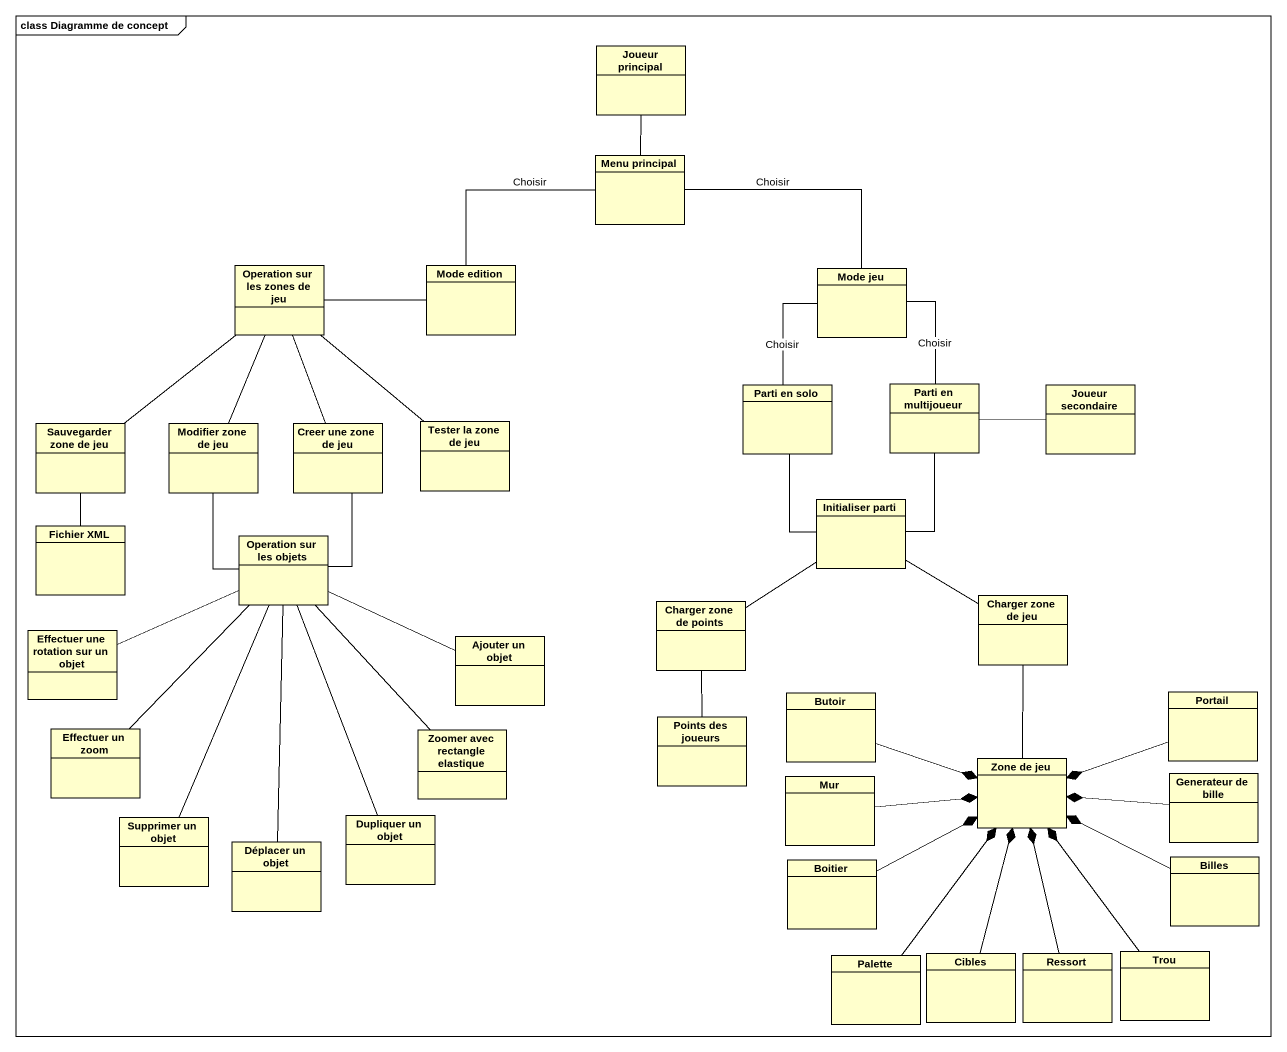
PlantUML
@startuml
mainframe class Diagramme de concept
hide circle
hide empty members
class "Joueur principal" as Joueur_principal
class "Menu principal" as Menu_principal
class "Operation sur les zones de jeu" as Operation_sur_les_zones_de
class "Mode edition" as Mode_edition
class "Mode jeu" as Mode_jeu
class "Parti en solo" as Parti_en_solo
class "Parti en multijoueur" as Parti_en_multijoueur
class "Joueur secondaire" as Joueur_secondaire
class "Sauvegarder zone de jeu" as Sauvegarder_zone_de_jeu
class "Modifier zone de jeu" as Modifier_zone_de_jeu
class "Creer une zone de jeu" as Creer_une_zone_de_jeu
class "Tester la zone de jeu" as Tester_la_zone_de_jeu
class "Fichier XML" as Fichier_XML
class "Operation sur les objets" as Operation_sur_les_objets
class "Initialiser parti" as Initialiser_parti
class "Effectuer une rotation sur un objet" as Effectuer_une_rotation_sur
class "Charger zone de points" as Charger_zone_de_points
class "Charger zone de jeu" as Charger_zone_de_jeu
class "Ajouter un objet" as Ajouter_un_objet
class "Points des joueurs" as Points_des_joueurs
class Butoir
class Portail
class "Effectuer un zoom" as Effectuer_un_zoom
class "Zoomer avec rectangle elastique" as Zoomer_avec_rectangle
class "Zone de jeu" as Zone_de_jeu
class Mur
class "Generateur de bille" as Generateur_de_bille
class "Supprimer un objet" as Supprimer_un_objet
class "Déplacer un objet" as Déplacer_un_objet
class "Dupliquer un objet" as Dupliquer_un_objet
class Boitier
class Billes
class Palette
class Cibles
class Ressort
class Trou
Joueur_principal -- Menu_principal
Operation_sur_les_zones_de -- Modifier_zone_de_jeu
Operation_sur_les_zones_de -- Creer_une_zone_de_jeu
Operation_sur_les_zones_de -- Tester_la_zone_de_jeu
Mode_edition -up- Menu_principal : Choisir
Mode_edition -left- Operation_sur_les_zones_de
Mode_jeu -left- Menu_principal : Choisir
Mode_jeu -- Parti_en_multijoueur : Choisir
Parti_en_solo -up- Mode_jeu : Choisir
Parti_en_solo -- Initialiser_parti
Parti_en_multijoueur -right- Joueur_secondaire
Parti_en_multijoueur -- Initialiser_parti
Sauvegarder_zone_de_jeu -up- Operation_sur_les_zones_de
Modifier_zone_de_jeu -- Operation_sur_les_objets
Creer_une_zone_de_jeu -- Operation_sur_les_objets
Fichier_XML -up- Sauvegarder_zone_de_jeu
Operation_sur_les_objets -left- Effectuer_une_rotation_sur
Operation_sur_les_objets -right- Ajouter_un_objet
Operation_sur_les_objets -- Effectuer_un_zoom
Operation_sur_les_objets -- Supprimer_un_objet
Operation_sur_les_objets -- Déplacer_un_objet
Operation_sur_les_objets -- Dupliquer_un_objet
Initialiser_parti -- Charger_zone_de_points
Charger_zone_de_points -- Points_des_joueurs
Charger_zone_de_jeu -left- Initialiser_parti
Charger_zone_de_jeu -- Zone_de_jeu
Butoir -right-* Zone_de_jeu
Portail -left-* Zone_de_jeu
Zoomer_avec_rectangle -up- Operation_sur_les_objets
Mur -right-* Zone_de_jeu
Generateur_de_bille -left-* Zone_de_jeu
Boitier -right-* Zone_de_jeu
Billes -left-* Zone_de_jeu
Palette -up-* Zone_de_jeu
Cibles -up-* Zone_de_jeu
Ressort -up-* Zone_de_jeu
Trou -up-* Zone_de_jeu
@enduml
